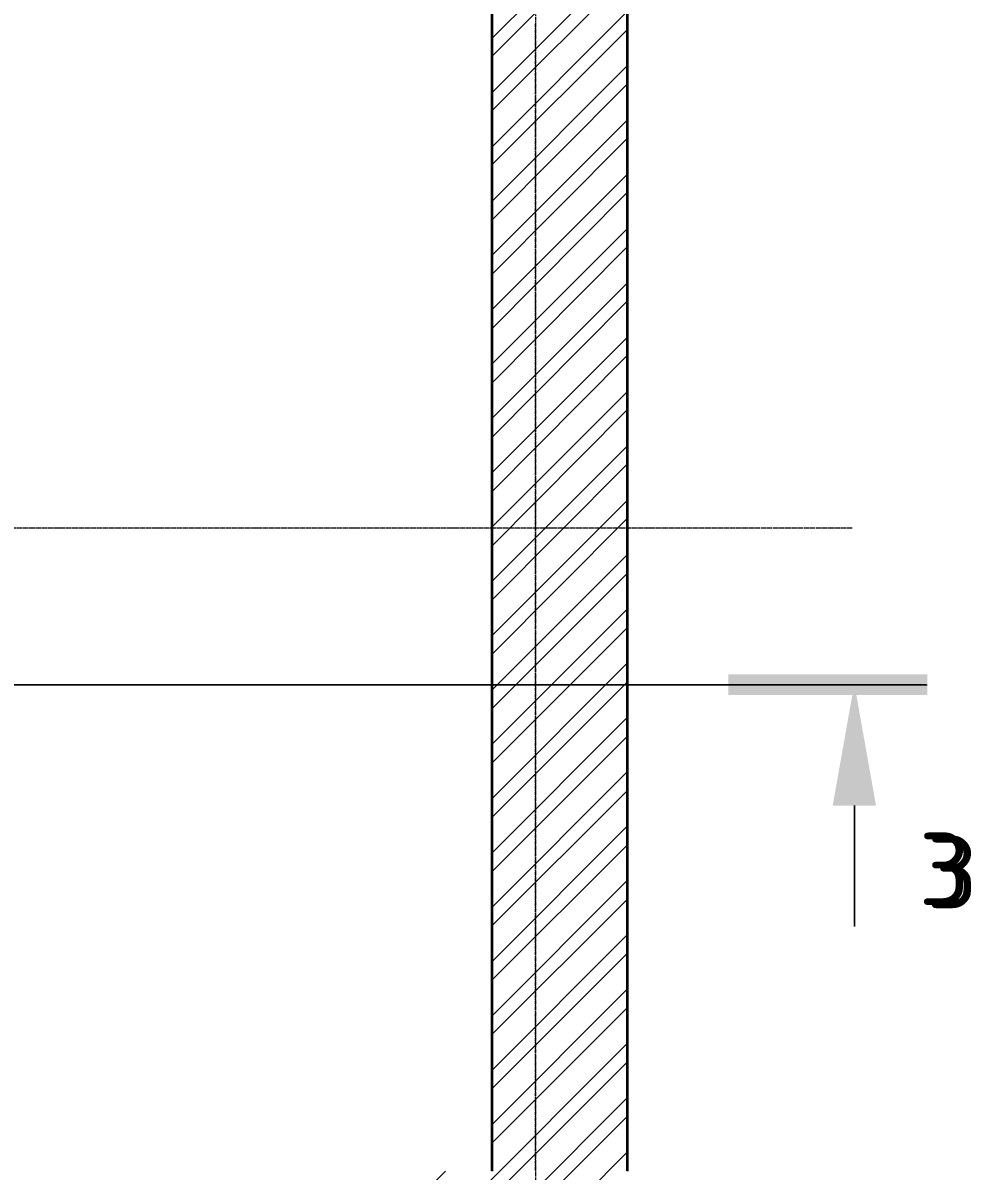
# Model space of a CAD drawing. Header units: millimetres. Extents: x -10178924 to 11692288, y -947381 to 58396.
# Drawn here: x 781238 to 785157, y -822099 to -817354 of the extents above; entities that cross this region are included whole.
import ezdxf

# ---------------------------------------------------------------- set-up
doc = ezdxf.new("R2010")
doc.units = ezdxf.units.MM
doc.linetypes.add('осевая', pattern=[50.8, 31.75, -6.35, 6.35, -6.35])
doc.layers.add('PDF _PDF _Разрезы', color=7, linetype='Continuous')
doc.layers.add('PDF _Стены.1', color=7, linetype='Continuous')
doc.layers.add('PDF _Размеры осевые', color=7, linetype='Continuous', true_color=0x5d6970)
doc.layers.add('PDF _штриховка', color=7, linetype='Continuous', true_color=0x95834a)
for name, color, linetype, lineweight in [('PDF _Разрезы', 7, 'Continuous', 9), ('PDF _Текст', 7, 'Continuous', 5), ('Размеры осевые', 153, 'Continuous', 9), ('Стены.1', 7, 'Continuous', 25), ('ШТРИХОВКА', 252, 'Continuous', 15)]:
    doc.layers.add(name, color=color, linetype=linetype, lineweight=lineweight)
doc.styles.add('PDF ISOCPEUR', font='isocpeur.ttf')

# ---------------------------------------------------------------- blocks, each defined once
blk = doc.blocks.new('A$C5282721b')
at = {"layer": 'ШТРИХОВКА', "ltscale": 100, "true_color": 0x000000, "transparency": 33554687}
h = blk.add_hatch(dxfattribs=at)
h.set_pattern_fill('ANSI31', color=18, scale=50)
h.set_pattern_definition([(45, (-79853.19, 25128.16), (-112.2532, 112.2532), [])])
h.paths.add_polyline_path([(5440.998, -31868.119), (-7386.275, -31868.119), (-7386.275, -48296.478), (61378.75, -48296.478), (61378.75, -31842.839), (41035.118, -31842.839), (41035.118, -31656.036), (40796.248, -31656.036), (40796.248, -31842.839), (40629.962, -31842.839), (40629.962, -31942.839), (40605.14, -34348.621), (40629.93, -32405.355), (39128.581, -32429.908), (40629.962, -32402.839), (40629.675, -32155.326), (39132.149, -32179.816), (39135.64, -31968.17), (38886.085, -31968.17), (38879.867, -32433.975), (40623.548, -32405.459), (40553.111, -38427.181), (40243.01, -38425.516), (40241.748, -38827.97), (43340.219, -38835.027), (43340.219, -38442.147), (40953.116, -38429.329), (41029.994, -32402.839), (54378.974, -32402.839), (54378.974, -35923.465), (54778.974, -35923.465), (54778.974, -32402.839), (60818.75, -32402.839), (60818.75, -41309.464), (60472.291, -41309.464), (60472.291, -41709.464), (60818.75, -41709.464), (60818.75, -47736.478), (44025.201, -47736.478), (44013.125, -46167.929), (43613.137, -46171.008), (43625.189, -47736.478), (27189.462, -47736.478), (27189.462, -44565.139), (26789.462, -44565.139), (26789.462, -47736.478), (10401.743, -47736.478), (10394.408, -46134.647), (9994.404, -46134.678), (10001.739, -47736.478), (-6826.275, -47736.478), (-6826.275, -41729.869), (-6530.734, -41731.097), (-6529.072, -41331.1), (-6826.275, -41329.865), (-6826.275, -32428.119), (-762.705, -32428.119), (-770.891, -36004.088), (-370.903, -36005.35), (-362.703, -32428.119), (5640.998, -32428.119), (5640.998, -31868.119)])
h.paths.add_polyline_path([(3584.804, -41373.023), (3584.804, -41773.13), (9973.974, -41799.679), (9987.536, -44634.678), (10387.54, -44634.678), (10372.735, -41401.332)], flags=17)
h.paths.add_polyline_path([(2513.142, -41768.578), (2514.803, -41368.779), (-383.184, -41356.638), (-371.114, -37407.013), (-774.123, -37406.088), (-783.181, -41354.976), (-5508.242, -41335.314), (-5509.901, -41734.604)], flags=17)
at = {"layer": 'PDF _Разрезы', "color": 18, "lineweight": 9, "true_color": 0x000000, "transparency": 33554687}
for points in [[(-11856.305, -39299.259), (62616.964, -39299.259)], [(62316.395, -39798.796), (62316.395, -40298.332)]]:
    blk.add_lwpolyline(points, dxfattribs=at)
at = {"layer": 'PDF _Разрезы', "color": 18, "true_color": 0x000000, "transparency": 33554559}
for points in [[(61795.692, -39256.925), (62616.964, -39256.925), (61795.692, -39341.593)], [(62616.964, -39256.925), (61795.692, -39341.593), (62616.964, -39341.593)], [(62316.395, -39299.259), (62227.495, -39798.796), (62405.296, -39798.796)]]:
    blk.add_solid(points, dxfattribs=at)
at = {"layer": 'Размеры осевые', "color": 251, "linetype": 'осевая', "ltscale": 0.5, "transparency": 33554687}
for p, q in [((61000, -52200), (61000, -25800)), ((-9750, -38650), (62308.109, -38650)), ((-9718.727, -38650), (61848.609, -38650)), ((-9718.727, -38650), (61848.609, -38650))]:
    blk.add_line(p, q, dxfattribs=at)
at = {"layer": 'Стены.1', "color": 18, "linetype": 'Continuous', "true_color": 0x000000, "transparency": 33554687, "flags": 128}
for points in [[(61378.75, -31842.839), (61378.75, -41309.464)], [(60818.75, -32402.839), (60818.75, -41309.464)]]:
    blk.add_lwpolyline(points, dxfattribs=at)
at = {"layer": 'PDF _Текст', "color": 18, "true_color": 0x000000, "transparency": 33554687, "insert": (62614.788, -40223.604), "char_height": 300, "attachment_point": 7, "style": 'PDF ISOCPEUR'}
blk.add_mtext('3', dxfattribs=at)

msp = doc.modelspace()

# ---------------------------------------------------------------- linework, layer by layer
at = {"layer": 'PDF _PDF _Разрезы', "lineweight": 9}
for points in [[(710500.9, -820088.8), (784971.2, -820088.8)], [(784673.7, -820588.3), (784673.7, -821087.8)]]:
    msp.add_lwpolyline(points, dxfattribs=at)
at = {"layer": 'PDF _PDF _Разрезы', "transparency": 33554559}
for points in [[(784153, -820046.4), (784974.2, -820046.4), (784153, -820131.1)], [(784974.2, -820046.4), (784153, -820131.1), (784974.2, -820131.1)], [(784673.7, -820088.8), (784584.8, -820588.3), (784762.6, -820588.3)]]:
    msp.add_solid(points, dxfattribs=at)
at = {"layer": 'PDF _Размеры осевые', "lineweight": 9}
for points in [[(783357.1, -817370.9), (783357.1, -817358.2)], [(783357.1, -817379.4), (783357.1, -817375.2)], [(783357.1, -817396.3), (783357.1, -817383.6)], [(783357.1, -817404.8), (783357.1, -817400.6)], [(783357.1, -817421.7), (783357.1, -817409)], [(783357.1, -817430.2), (783357.1, -817426)], [(783357.1, -817447.1), (783357.1, -817434.4)], [(783357.1, -817455.6), (783357.1, -817451.4)], [(783357.1, -817472.5), (783357.1, -817459.8)], [(783357.1, -817481), (783357.1, -817476.8)], [(783357.1, -817497.9), (783357.1, -817485.2)], [(783357.1, -817506.4), (783357.1, -817502.2)], [(783357.1, -817523.3), (783357.1, -817510.6)], [(783357.1, -817531.8), (783357.1, -817527.6)], [(783357.1, -817548.7), (783357.1, -817536)], [(783357.1, -817557.2), (783357.1, -817553)], [(783357.1, -817574.1), (783357.1, -817561.4)], [(783357.1, -817582.6), (783357.1, -817578.4)], [(783357.1, -817599.5), (783357.1, -817586.8)], [(783357.1, -817608), (783357.1, -817603.8)], [(783357.1, -817624.9), (783357.1, -817612.2)], [(783357.1, -817633.4), (783357.1, -817629.2)], [(783357.1, -817650.3), (783357.1, -817637.6)], [(783357.1, -817658.8), (783357.1, -817654.6)], [(783357.1, -817675.7), (783357.1, -817663)], [(783357.1, -817684.2), (783357.1, -817680)], [(783357.1, -817701.1), (783357.1, -817688.4)], [(783357.1, -817709.6), (783357.1, -817705.4)], [(783357.1, -817726.5), (783357.1, -817713.8)], [(783357.1, -817735), (783357.1, -817730.8)], [(783357.1, -817751.9), (783357.1, -817739.2)], [(783357.1, -817760.4), (783357.1, -817756.2)], [(783357.1, -817777.3), (783357.1, -817764.6)], [(783357.1, -817785.8), (783357.1, -817781.6)], [(783357.1, -817802.7), (783357.1, -817790)], [(783357.1, -817811.2), (783357.1, -817807)], [(783357.1, -817828.1), (783357.1, -817815.4)], [(783357.1, -817836.6), (783357.1, -817832.4)], [(783357.1, -817853.5), (783357.1, -817840.8)], [(783357.1, -817862), (783357.1, -817857.8)], [(783357.1, -817878.9), (783357.1, -817866.2)], [(783357.1, -817887.4), (783357.1, -817883.2)], [(783357.1, -817904.3), (783357.1, -817891.6)], [(783357.1, -817912.8), (783357.1, -817908.6)], [(783357.1, -817929.7), (783357.1, -817917)], [(783357.1, -817938.2), (783357.1, -817934)], [(783357.1, -817955.1), (783357.1, -817942.4)], [(783357.1, -817963.6), (783357.1, -817959.4)], [(783357.1, -817980.5), (783357.1, -817967.8)], [(783357.1, -817989), (783357.1, -817984.8)], [(783357.1, -818005.9), (783357.1, -817993.2)], [(783357.1, -818014.4), (783357.1, -818010.2)], [(783357.1, -818031.3), (783357.1, -818018.6)], [(783357.1, -818039.8), (783357.1, -818035.6)], [(783357.1, -818056.7), (783357.1, -818044)], [(783357.1, -818065.2), (783357.1, -818061)], [(783357.1, -818082.1), (783357.1, -818069.4)], [(783357.1, -818090.6), (783357.1, -818086.4)], [(783357.1, -818107.5), (783357.1, -818094.8)], [(783357.1, -818116), (783357.1, -818111.8)], [(783357.1, -818132.9), (783357.1, -818120.2)], [(783357.1, -818141.4), (783357.1, -818137.2)], [(783357.1, -818158.3), (783357.1, -818145.6)], [(783357.1, -818166.8), (783357.1, -818162.6)], [(783357.1, -818183.7), (783357.1, -818171)], [(783357.1, -818192.2), (783357.1, -818188)], [(783357.1, -818209.1), (783357.1, -818196.4)], [(783357.1, -818217.6), (783357.1, -818213.4)], [(783357.1, -818234.5), (783357.1, -818221.8)], [(783357.1, -818243), (783357.1, -818238.8)], [(783357.1, -818259.9), (783357.1, -818247.2)], [(783357.1, -818268.4), (783357.1, -818264.2)], [(783357.1, -818285.3), (783357.1, -818272.6)], [(783357.1, -818293.8), (783357.1, -818289.6)], [(783357.1, -818310.7), (783357.1, -818298)], [(783357.1, -818319.2), (783357.1, -818315)], [(783357.1, -818336.1), (783357.1, -818323.4)], [(783357.1, -818344.6), (783357.1, -818340.4)], [(783357.1, -818361.5), (783357.1, -818348.8)], [(783357.1, -818370), (783357.1, -818365.8)], [(783357.1, -818386.9), (783357.1, -818374.2)], [(783357.1, -818395.4), (783357.1, -818391.2)], [(783357.1, -818412.3), (783357.1, -818399.6)], [(783357.1, -818420.8), (783357.1, -818416.6)], [(783357.1, -818437.7), (783357.1, -818425)], [(783357.1, -818446.2), (783357.1, -818442)], [(783357.1, -818463.1), (783357.1, -818450.4)], [(783357.1, -818471.6), (783357.1, -818467.4)], [(783357.1, -818488.5), (783357.1, -818475.8)], [(783357.1, -818497), (783357.1, -818492.8)], [(783357.1, -818513.9), (783357.1, -818501.2)], [(783357.1, -818522.4), (783357.1, -818518.2)], [(783357.1, -818539.3), (783357.1, -818526.6)], [(783357.1, -818547.8), (783357.1, -818543.6)], [(783357.1, -818564.7), (783357.1, -818552)], [(783357.1, -818573.2), (783357.1, -818569)], [(783357.1, -818590.1), (783357.1, -818577.4)], [(783357.1, -818598.6), (783357.1, -818594.4)], [(783357.1, -818615.5), (783357.1, -818602.8)], [(783357.1, -818624), (783357.1, -818619.8)], [(783357.1, -818640.9), (783357.1, -818628.2)], [(783357.1, -818649.4), (783357.1, -818645.2)], [(783357.1, -818666.3), (783357.1, -818653.6)], [(783357.1, -818674.8), (783357.1, -818670.6)], [(783357.1, -818691.7), (783357.1, -818679)], [(783357.1, -818700.2), (783357.1, -818696)], [(783357.1, -818717.1), (783357.1, -818704.4)], [(783357.1, -818725.6), (783357.1, -818721.4)], [(783357.1, -818742.5), (783357.1, -818729.8)], [(783357.1, -818751), (783357.1, -818746.8)], [(783357.1, -818767.9), (783357.1, -818755.2)], [(783357.1, -818776.4), (783357.1, -818772.2)], [(783357.1, -818793.3), (783357.1, -818780.6)], [(783357.1, -818801.8), (783357.1, -818797.6)], [(783357.1, -818818.7), (783357.1, -818806)], [(783357.1, -818827.2), (783357.1, -818823)], [(783357.1, -818844.1), (783357.1, -818831.4)], [(783357.1, -818852.6), (783357.1, -818848.4)], [(783357.1, -818869.5), (783357.1, -818856.9)], [(783357.1, -818878), (783357.1, -818873.8)], [(783357.1, -818894.9), (783357.1, -818882.2)], [(783357.1, -818903.4), (783357.1, -818899.2)], [(783357.1, -818920.4), (783357.1, -818907.7)], [(783357.1, -818928.8), (783357.1, -818924.6)], [(783357.1, -818945.7), (783357.1, -818933)], [(783357.1, -818954.2), (783357.1, -818950)], [(783357.1, -818971.2), (783357.1, -818958.5)], [(783357.1, -818979.6), (783357.1, -818975.4)], [(783357.1, -818996.5), (783357.1, -818983.9)], [(783357.1, -819005), (783357.1, -819000.8)], [(783357.1, -819022), (783357.1, -819009.3)], [(783357.1, -819030.4), (783357.1, -819026.2)], [(783357.1, -819047.4), (783357.1, -819034.7)], [(783357.1, -819055.8), (783357.1, -819051.6)], [(783357.1, -819072.8), (783357.1, -819060.1)], [(783357.1, -819081.2), (783357.1, -819077)], [(783357.1, -819098.2), (783357.1, -819085.5)], [(783357.1, -819106.6), (783357.1, -819102.4)], [(783357.1, -819123.6), (783357.1, -819110.9)], [(783357.1, -819132), (783357.1, -819127.8)], [(783357.1, -819149), (783357.1, -819136.3)], [(783357.1, -819157.4), (783357.1, -819153.2)], [(783357.1, -819174.4), (783357.1, -819161.7)], [(783357.1, -819182.8), (783357.1, -819178.6)], [(783357.1, -819199.8), (783357.1, -819187.1)], [(783357.1, -819208.2), (783357.1, -819204)], [(783357.1, -819225.2), (783357.1, -819212.5)], [(783357.1, -819233.6), (783357.1, -819229.4)], [(783357.1, -819250.6), (783357.1, -819237.9)], [(783357.1, -819259), (783357.1, -819254.8)], [(783357.1, -819276), (783357.1, -819263.3)], [(783357.1, -819284.4), (783357.1, -819280.2)], [(783357.1, -819301.4), (783357.1, -819288.7)], [(783357.1, -819309.8), (783357.1, -819305.6)], [(783357.1, -819326.8), (783357.1, -819314.1)], [(783357.1, -819335.2), (783357.1, -819331)], [(783357.1, -819352.2), (783357.1, -819339.5)], [(783357.1, -819360.6), (783357.1, -819356.4)], [(783357.1, -819377.6), (783357.1, -819364.9)], [(783357.1, -819386), (783357.1, -819381.8)], [(783357.1, -819403), (783357.1, -819390.3)], [(783357.1, -819411.4), (783357.1, -819407.2)], [(783357.1, -819428.4), (783357.1, -819415.7)], [(783357.1, -819436.8), (783357.1, -819432.6)], [(781240.4, -819441.1), (781257.3, -819441.1), (781261.6, -819441.1)], [(781265.8, -819441.1), (781282.7, -819441.1), (781287, -819441.1)], [(781291.2, -819441.1), (781308.1, -819441.1), (781312.4, -819441.1)], [(781316.6, -819441.1), (781333.5, -819441.1), (781337.8, -819441.1)], [(781342, -819441.1), (781358.9, -819441.1), (781363.2, -819441.1)], [(781367.4, -819441.1), (781384.3, -819441.1), (781388.6, -819441.1)], [(781392.8, -819441.1), (781409.7, -819441.1), (781414, -819441.1)], [(781418.2, -819441.1), (781435.1, -819441.1), (781439.4, -819441.1)], [(781443.6, -819441.1), (781460.5, -819441.1), (781464.8, -819441.1)], [(781469, -819441.1), (781485.9, -819441.1), (781490.2, -819441.1)], [(781494.4, -819441.1), (781511.3, -819441.1), (781515.6, -819441.1)], [(781519.8, -819441.1), (781536.7, -819441.1), (781541, -819441.1)], [(781545.2, -819441.1), (781562.1, -819441.1), (781566.4, -819441.1)], [(781570.6, -819441.1), (781587.5, -819441.1), (781591.8, -819441.1)], [(781596, -819441.1), (781612.9, -819441.1), (781617.2, -819441.1)], [(781621.4, -819441.1), (781638.3, -819441.1), (781642.6, -819441.1)], [(781646.8, -819441.1), (781663.7, -819441.1), (781668, -819441.1)], [(781672.2, -819441.1), (781689.1, -819441.1), (781693.4, -819441.1)], [(781697.6, -819441.1), (781714.5, -819441.1), (781718.8, -819441.1)], [(781723, -819441.1), (781739.9, -819441.1), (781744.2, -819441.1)], [(781748.4, -819441.1), (781765.3, -819441.1), (781769.6, -819441.1)], [(781773.8, -819441.1), (781790.7, -819441.1), (781795, -819441.1)], [(781799.2, -819441.1), (781816.1, -819441.1), (781820.4, -819441.1)], [(781824.6, -819441.1), (781841.5, -819441.1), (781845.8, -819441.1)], [(781850, -819441.1), (781866.9, -819441.1), (781871.2, -819441.1)], [(781875.4, -819441.1), (781892.3, -819441.1), (781896.6, -819441.1)], [(781900.8, -819441.1), (781917.7, -819441.1), (781922, -819441.1)], [(781926.2, -819441.1), (781943.1, -819441.1), (781947.4, -819441.1)], [(781951.6, -819441.1), (781968.5, -819441.1), (781972.8, -819441.1)], [(781977, -819441.1), (781993.9, -819441.1), (781998.2, -819441.1)], [(782002.4, -819441.1), (782019.3, -819441.1), (782023.6, -819441.1)], [(782027.8, -819441.1), (782044.7, -819441.1), (782049, -819441.1)], [(782053.2, -819441.1), (782070.1, -819441.1), (782074.4, -819441.1)], [(782078.6, -819441.1), (782095.5, -819441.1), (782099.8, -819441.1)], [(782104, -819441.1), (782120.9, -819441.1), (782125.2, -819441.1)], [(782129.4, -819441.1), (782146.3, -819441.1), (782150.6, -819441.1)], [(782154.8, -819441.1), (782171.7, -819441.1), (782176, -819441.1)], [(782180.2, -819441.1), (782197.1, -819441.1), (782201.4, -819441.1)], [(782205.6, -819441.1), (782222.5, -819441.1), (782226.8, -819441.1)], [(782231, -819441.1), (782247.9, -819441.1), (782252.2, -819441.1)], [(782256.4, -819441.1), (782273.3, -819441.1), (782277.6, -819441.1)], [(782281.8, -819441.1), (782298.7, -819441.1), (782303, -819441.1)], [(782307.2, -819441.1), (782324.1, -819441.1), (782328.4, -819441.1)], [(782332.6, -819441.1), (782349.5, -819441.1), (782353.8, -819441.1)], [(782358, -819441.1), (782374.9, -819441.1), (782379.2, -819441.1)], [(782383.4, -819441.1), (782400.3, -819441.1), (782404.6, -819441.1)], [(782408.8, -819441.1), (782425.7, -819441.1), (782430, -819441.1)], [(782434.2, -819441.1), (782451.1, -819441.1), (782455.4, -819441.1)], [(782459.6, -819441.1), (782476.5, -819441.1), (782480.8, -819441.1)], [(782485, -819441.1), (782501.9, -819441.1), (782506.2, -819441.1)], [(782510.4, -819441.1), (782527.3, -819441.1), (782531.6, -819441.1)], [(782535.8, -819441.1), (782552.7, -819441.1), (782557, -819441.1)], [(782561.2, -819441.1), (782578.1, -819441.1), (782582.4, -819441.1)], [(782586.6, -819441.1), (782603.5, -819441.1), (782607.8, -819441.1)], [(782612, -819441.1), (782628.9, -819441.1), (782633.2, -819441.1)], [(782637.4, -819441.1), (782654.3, -819441.1), (782658.6, -819441.1)], [(782662.8, -819441.1), (782679.7, -819441.1), (782684, -819441.1)], [(782688.2, -819441.1), (782705.1, -819441.1), (782709.4, -819441.1)], [(782713.6, -819441.1), (782730.5, -819441.1), (782734.8, -819441.1)], [(782739, -819441.1), (782755.9, -819441.1), (782760.2, -819441.1)], [(782764.4, -819441.1), (782781.3, -819441.1), (782785.6, -819441.1)], [(782789.8, -819441.1), (782806.7, -819441.1), (782811, -819441.1)], [(782815.2, -819441.1), (782832.1, -819441.1), (782836.4, -819441.1)], [(782840.6, -819441.1), (782857.5, -819441.1), (782861.8, -819441.1)], [(782866, -819441.1), (782882.9, -819441.1), (782887.2, -819441.1)], [(782891.4, -819441.1), (782908.3, -819441.1), (782912.6, -819441.1)], [(782916.8, -819441.1), (782933.7, -819441.1), (782938, -819441.1)], [(782942.2, -819441.1), (782959.1, -819441.1), (782963.4, -819441.1)], [(782967.6, -819441.1), (782984.5, -819441.1), (782988.8, -819441.1)], [(782993, -819441.1), (783009.9, -819441.1), (783014.2, -819441.1)], [(783018.4, -819441.1), (783035.3, -819441.1), (783039.6, -819441.1)], [(783043.8, -819441.1), (783060.7, -819441.1), (783065, -819441.1)], [(783069.2, -819441.1), (783086.1, -819441.1), (783090.4, -819441.1)], [(783094.6, -819441.1), (783111.5, -819441.1), (783115.8, -819441.1)], [(783120, -819441.1), (783136.9, -819441.1), (783141.2, -819441.1)], [(783145.4, -819441.1), (783162.3, -819441.1), (783166.6, -819441.1)], [(783170.8, -819441.1), (783187.7, -819441.1), (783192, -819441.1)], [(783196.2, -819441.1), (783213.1, -819441.1), (783217.4, -819441.1)], [(783221.6, -819441.1), (783238.5, -819441.1), (783242.8, -819441.1)], [(783247, -819441.1), (783264, -819441.1), (783268.2, -819441.1)], [(783272.4, -819441.1), (783289.4, -819441.1), (783293.6, -819441.1)], [(783297.8, -819441.1), (783314.7, -819441.1), (783319, -819441.1)], [(783323.2, -819441.1), (783340.2, -819441.1), (783344.4, -819441.1)], [(783348.6, -819441.1), (783365.6, -819441.1), (783369.8, -819441.1)], [(783357.1, -819453.8), (783357.1, -819441.1)], [(783357.1, -819462.2), (783357.1, -819458)], [(783357.1, -819479.2), (783357.1, -819466.5)], [(783357.1, -819487.6), (783357.1, -819483.4)], [(783374, -819441.1), (783391, -819441.1), (783395.2, -819441.1)], [(783399.4, -819441.1), (783416.4, -819441.1), (783420.6, -819441.1)], [(783424.8, -819441.1), (783441.8, -819441.1), (783446, -819441.1)], [(783450.2, -819441.1), (783467.2, -819441.1), (783471.4, -819441.1)], [(783475.6, -819441.1), (783492.6, -819441.1), (783496.8, -819441.1)], [(783501, -819441.1), (783518, -819441.1), (783522.2, -819441.1)], [(783526.4, -819441.1), (783543.4, -819441.1), (783547.6, -819441.1)], [(783551.8, -819441.1), (783568.8, -819441.1), (783573, -819441.1)], [(783577.2, -819441.1), (783594.2, -819441.1), (783598.4, -819441.1)], [(783602.6, -819441.1), (783619.6, -819441.1), (783623.8, -819441.1)], [(783628, -819441.1), (783645, -819441.1), (783649.2, -819441.1)], [(783653.4, -819441.1), (783670.4, -819441.1), (783674.6, -819441.1)], [(783678.8, -819441.1), (783695.8, -819441.1), (783700, -819441.1)], [(783704.2, -819441.1), (783721.2, -819441.1), (783725.4, -819441.1)], [(783729.6, -819441.1), (783746.6, -819441.1), (783750.8, -819441.1)], [(783755, -819441.1), (783772, -819441.1), (783776.2, -819441.1)], [(783780.4, -819441.1), (783797.4, -819441.1), (783801.6, -819441.1)], [(783805.8, -819441.1), (783822.8, -819441.1), (783827, -819441.1)], [(783831.2, -819441.1), (783848.2, -819441.1), (783852.4, -819441.1)], [(783856.6, -819441.1), (783873.6, -819441.1), (783877.8, -819441.1)], [(783882, -819441.1), (783899, -819441.1), (783903.2, -819441.1)], [(783907.4, -819441.1), (783924.4, -819441.1), (783928.6, -819441.1)], [(783932.8, -819441.1), (783949.8, -819441.1), (783954, -819441.1)], [(783958.2, -819441.1), (783975.2, -819441.1), (783979.4, -819441.1)], [(783983.6, -819441.1), (784000.6, -819441.1), (784004.8, -819441.1)], [(784009, -819441.1), (784026, -819441.1), (784030.2, -819441.1)], [(784034.4, -819441.1), (784051.4, -819441.1), (784055.6, -819441.1)], [(784059.8, -819441.1), (784076.8, -819441.1), (784081, -819441.1)], [(784085.2, -819441.1), (784102.2, -819441.1), (784106.4, -819441.1)], [(784110.6, -819441.1), (784127.6, -819441.1), (784131.8, -819441.1)], [(784136, -819441.1), (784153, -819441.1), (784157.2, -819441.1)], [(784161.4, -819441.1), (784178.4, -819441.1), (784182.6, -819441.1)], [(784186.8, -819441.1), (784203.8, -819441.1), (784208, -819441.1)], [(784212.2, -819441.1), (784229.2, -819441.1), (784233.4, -819441.1)], [(784237.6, -819441.1), (784254.6, -819441.1), (784258.8, -819441.1)], [(784263, -819441.1), (784280, -819441.1), (784284.2, -819441.1)], [(784288.4, -819441.1), (784305.4, -819441.1), (784309.6, -819441.1)], [(784313.8, -819441.1), (784330.8, -819441.1), (784335, -819441.1)], [(784339.2, -819441.1), (784356.2, -819441.1), (784360.4, -819441.1)], [(784364.6, -819441.1), (784381.6, -819441.1), (784385.8, -819441.1)], [(784390, -819441.1), (784407, -819441.1), (784411.2, -819441.1)], [(784415.4, -819441.1), (784432.4, -819441.1), (784436.6, -819441.1)], [(784440.8, -819441.1), (784457.8, -819441.1), (784462, -819441.1)], [(784466.2, -819441.1), (784483.2, -819441.1), (784487.4, -819441.1)], [(784491.6, -819441.1), (784508.6, -819441.1), (784512.8, -819441.1)], [(784517, -819441.1), (784534, -819441.1), (784538.2, -819441.1)], [(784542.4, -819441.1), (784559.4, -819441.1), (784563.6, -819441.1)], [(784567.8, -819441.1), (784584.8, -819441.1), (784589, -819441.1)], [(784593.2, -819441.1), (784610.2, -819441.1), (784614.4, -819441.1)], [(784618.6, -819441.1), (784635.6, -819441.1), (784639.8, -819441.1)], [(784644, -819441.1), (784665.2, -819441.1)], [(783357.1, -819504.6), (783357.1, -819491.9)], [(783357.1, -819513), (783357.1, -819508.8)], [(783357.1, -819530), (783357.1, -819517.3)], [(783357.1, -819538.4), (783357.1, -819534.2)], [(783357.1, -819555.4), (783357.1, -819542.7)], [(783357.1, -819563.8), (783357.1, -819559.6)], [(783357.1, -819580.8), (783357.1, -819568.1)], [(783357.1, -819589.2), (783357.1, -819585)], [(783357.1, -819606.2), (783357.1, -819593.5)], [(783357.1, -819614.6), (783357.1, -819610.4)], [(783357.1, -819631.6), (783357.1, -819618.9)], [(783357.1, -819640), (783357.1, -819635.8)], [(783357.1, -819657), (783357.1, -819644.3)], [(783357.1, -819665.4), (783357.1, -819661.2)], [(783357.1, -819682.4), (783357.1, -819669.7)], [(783357.1, -819690.8), (783357.1, -819686.6)], [(783357.1, -819707.8), (783357.1, -819695.1)], [(783357.1, -819716.2), (783357.1, -819712)], [(783357.1, -819733.2), (783357.1, -819720.5)], [(783357.1, -819741.6), (783357.1, -819737.4)], [(783357.1, -819758.6), (783357.1, -819745.9)], [(783357.1, -819767), (783357.1, -819762.8)], [(783357.1, -819784), (783357.1, -819771.3)], [(783357.1, -819792.4), (783357.1, -819788.2)], [(783357.1, -819809.4), (783357.1, -819796.7)], [(783357.1, -819817.8), (783357.1, -819813.6)], [(783357.1, -819834.8), (783357.1, -819822.1)], [(783357.1, -819843.2), (783357.1, -819839)], [(783357.1, -819860.2), (783357.1, -819847.5)], [(783357.1, -819868.6), (783357.1, -819864.4)], [(783357.1, -819885.6), (783357.1, -819872.9)], [(783357.1, -819894), (783357.1, -819889.8)], [(783357.1, -819911), (783357.1, -819898.3)], [(783357.1, -819919.4), (783357.1, -819915.2)], [(783357.1, -819936.4), (783357.1, -819923.7)], [(783357.1, -819944.8), (783357.1, -819940.6)], [(783357.1, -819961.8), (783357.1, -819949.1)], [(783357.1, -819970.2), (783357.1, -819966)], [(783357.1, -819987.2), (783357.1, -819974.5)], [(783357.1, -819995.6), (783357.1, -819991.4)], [(783357.1, -820012.6), (783357.1, -819999.9)], [(783357.1, -820021), (783357.1, -820016.8)], [(783357.1, -820038), (783357.1, -820025.3)], [(783357.1, -820046.4), (783357.1, -820042.2)], [(783357.1, -820063.4), (783357.1, -820050.7)], [(783357.1, -820071.8), (783357.1, -820067.6)], [(783357.1, -820088.8), (783357.1, -820076.1)], [(783357.1, -820097.2), (783357.1, -820093)], [(783357.1, -820114.2), (783357.1, -820101.5)], [(783357.1, -820122.6), (783357.1, -820118.4)], [(783357.1, -820139.6), (783357.1, -820126.9)], [(783357.1, -820148), (783357.1, -820143.8)], [(783357.1, -820165), (783357.1, -820152.3)], [(783357.1, -820173.4), (783357.1, -820169.2)], [(783357.1, -820190.4), (783357.1, -820177.7)], [(783357.1, -820198.8), (783357.1, -820194.6)], [(783357.1, -820215.8), (783357.1, -820203.1)], [(783357.1, -820224.2), (783357.1, -820220)], [(783357.1, -820241.2), (783357.1, -820228.5)], [(783357.1, -820249.6), (783357.1, -820245.4)], [(783357.1, -820266.6), (783357.1, -820253.9)], [(783357.1, -820275), (783357.1, -820270.8)], [(783357.1, -820292), (783357.1, -820279.3)], [(783357.1, -820300.4), (783357.1, -820296.2)], [(783357.1, -820317.4), (783357.1, -820304.7)], [(783357.1, -820325.8), (783357.1, -820321.6)], [(783357.1, -820342.8), (783357.1, -820330.1)], [(783357.1, -820351.2), (783357.1, -820347)], [(783357.1, -820368.2), (783357.1, -820355.5)], [(783357.1, -820376.6), (783357.1, -820372.4)], [(783357.1, -820393.6), (783357.1, -820380.9)], [(783357.1, -820402), (783357.1, -820397.8)], [(783357.1, -820419), (783357.1, -820406.3)], [(783357.1, -820427.4), (783357.1, -820423.2)], [(783357.1, -820444.4), (783357.1, -820431.7)], [(783357.1, -820452.8), (783357.1, -820448.6)], [(783357.1, -820469.8), (783357.1, -820457.1)], [(783357.1, -820478.2), (783357.1, -820474)], [(783357.1, -820495.2), (783357.1, -820482.5)], [(783357.1, -820503.6), (783357.1, -820499.4)], [(783357.1, -820520.6), (783357.1, -820507.9)], [(783357.1, -820529), (783357.1, -820524.8)], [(783357.1, -820546), (783357.1, -820533.3)], [(783357.1, -820554.4), (783357.1, -820550.2)], [(783357.1, -820571.4), (783357.1, -820558.7)], [(783357.1, -820579.8), (783357.1, -820575.6)], [(783357.1, -820596.8), (783357.1, -820584.1)], [(783357.1, -820605.2), (783357.1, -820601)], [(783357.1, -820622.2), (783357.1, -820609.5)], [(783357.1, -820630.6), (783357.1, -820626.4)], [(783357.1, -820647.6), (783357.1, -820634.9)], [(783357.1, -820656), (783357.1, -820651.8)], [(783357.1, -820673), (783357.1, -820660.3)], [(783357.1, -820681.4), (783357.1, -820677.2)], [(783357.1, -820698.4), (783357.1, -820685.7)], [(783357.1, -820706.8), (783357.1, -820702.6)], [(783357.1, -820723.8), (783357.1, -820711.1)], [(783357.1, -820732.2), (783357.1, -820728)], [(783357.1, -820749.2), (783357.1, -820736.5)], [(783357.1, -820757.6), (783357.1, -820753.4)], [(783357.1, -820774.6), (783357.1, -820761.9)], [(783357.1, -820783), (783357.1, -820778.8)], [(783357.1, -820800), (783357.1, -820787.3)], [(783357.1, -820808.4), (783357.1, -820804.2)], [(783357.1, -820825.4), (783357.1, -820812.7)], [(783357.1, -820833.8), (783357.1, -820829.6)], [(783357.1, -820850.8), (783357.1, -820838.1)], [(783357.1, -820859.2), (783357.1, -820855)], [(783357.1, -820876.2), (783357.1, -820863.5)], [(783357.1, -820884.6), (783357.1, -820880.4)], [(783357.1, -820901.6), (783357.1, -820888.9)], [(783357.1, -820910), (783357.1, -820905.8)], [(783357.1, -820927), (783357.1, -820914.3)], [(783357.1, -820935.4), (783357.1, -820931.2)], [(783357.1, -820952.4), (783357.1, -820939.7)], [(783357.1, -820960.8), (783357.1, -820956.6)], [(783357.1, -820977.8), (783357.1, -820965.1)], [(783357.1, -820986.2), (783357.1, -820982)], [(783357.1, -821003.2), (783357.1, -820990.5)], [(783357.1, -821011.6), (783357.1, -821007.4)], [(783357.1, -821028.6), (783357.1, -821015.9)], [(783357.1, -821037), (783357.1, -821032.8)], [(783357.1, -821054), (783357.1, -821041.3)], [(783357.1, -821062.4), (783357.1, -821058.2)], [(783357.1, -821079.4), (783357.1, -821066.7)], [(783357.1, -821087.8), (783357.1, -821083.6)], [(783357.1, -821104.8), (783357.1, -821092.1)], [(783357.1, -821113.2), (783357.1, -821109)], [(783357.1, -821130.2), (783357.1, -821117.5)], [(783357.1, -821138.6), (783357.1, -821134.4)], [(783357.1, -821155.6), (783357.1, -821142.9)], [(783357.1, -821164), (783357.1, -821159.8)], [(783357.1, -821181), (783357.1, -821168.3)], [(783357.1, -821189.4), (783357.1, -821185.2)], [(783357.1, -821206.4), (783357.1, -821193.7)], [(783357.1, -821214.8), (783357.1, -821210.6)], [(783357.1, -821231.8), (783357.1, -821219.1)], [(783357.1, -821240.2), (783357.1, -821236)], [(783357.1, -821257.2), (783357.1, -821244.5)], [(783357.1, -821265.6), (783357.1, -821261.4)], [(783357.1, -821282.6), (783357.1, -821269.9)], [(783357.1, -821291), (783357.1, -821286.8)], [(783357.1, -821308), (783357.1, -821295.3)], [(783357.1, -821316.4), (783357.1, -821312.2)], [(783357.1, -821333.4), (783357.1, -821320.7)], [(783357.1, -821341.8), (783357.1, -821337.6)], [(783357.1, -821358.8), (783357.1, -821346.1)], [(783357.1, -821367.2), (783357.1, -821363)], [(783357.1, -821384.2), (783357.1, -821371.5)], [(783357.1, -821392.6), (783357.1, -821388.4)], [(783357.1, -821409.6), (783357.1, -821396.9)], [(783357.1, -821418), (783357.1, -821413.8)], [(783357.1, -821435), (783357.1, -821422.3)], [(783357.1, -821443.4), (783357.1, -821439.2)], [(783357.1, -821460.4), (783357.1, -821447.7)], [(783357.1, -821468.8), (783357.1, -821464.6)], [(783357.1, -821485.8), (783357.1, -821473.1)], [(783357.1, -821494.2), (783357.1, -821490)], [(783357.1, -821511.2), (783357.1, -821498.5)], [(783357.1, -821519.6), (783357.1, -821515.4)], [(783357.1, -821536.6), (783357.1, -821523.9)], [(783357.1, -821545), (783357.1, -821540.8)], [(783357.1, -821562), (783357.1, -821549.3)], [(783357.1, -821570.4), (783357.1, -821566.2)], [(783357.1, -821587.4), (783357.1, -821574.7)], [(783357.1, -821595.8), (783357.1, -821591.6)], [(783357.1, -821612.8), (783357.1, -821600.1)], [(783357.1, -821621.2), (783357.1, -821617)], [(783357.1, -821638.2), (783357.1, -821625.5)], [(783357.1, -821646.6), (783357.1, -821642.4)], [(783357.1, -821663.6), (783357.1, -821650.9)], [(783357.1, -821672), (783357.1, -821667.8)], [(783357.1, -821689), (783357.1, -821676.3)], [(783357.1, -821697.4), (783357.1, -821693.2)], [(783357.1, -821714.4), (783357.1, -821701.7)], [(783357.1, -821722.8), (783357.1, -821718.6)], [(783357.1, -821739.8), (783357.1, -821727.1)], [(783357.1, -821748.2), (783357.1, -821744)], [(783357.1, -821765.2), (783357.1, -821752.5)], [(783357.1, -821773.6), (783357.1, -821769.4)], [(783357.1, -821790.6), (783357.1, -821777.9)], [(783357.1, -821799), (783357.1, -821794.8)], [(783357.1, -821816), (783357.1, -821803.3)], [(783357.1, -821824.4), (783357.1, -821820.2)], [(783357.1, -821841.4), (783357.1, -821828.7)], [(783357.1, -821849.8), (783357.1, -821845.6)], [(783357.1, -821866.8), (783357.1, -821854.1)], [(783357.1, -821875.2), (783357.1, -821871)], [(783357.1, -821892.2), (783357.1, -821879.5)], [(783357.1, -821900.6), (783357.1, -821896.4)], [(783357.1, -821917.6), (783357.1, -821904.9)], [(783357.1, -821926), (783357.1, -821921.8)], [(783357.1, -821943), (783357.1, -821930.3)], [(783357.1, -821951.4), (783357.1, -821947.2)], [(783357.1, -821968.4), (783357.1, -821955.7)], [(783357.1, -821976.8), (783357.1, -821972.6)], [(783357.1, -821993.8), (783357.1, -821981.1)], [(783357.1, -822002.2), (783357.1, -821998)], [(783357.1, -822019.2), (783357.1, -822006.5)], [(783357.1, -822027.6), (783357.1, -822023.4)], [(783357.1, -822044.6), (783357.1, -822031.9)], [(783357.1, -822053), (783357.1, -822048.8)], [(783357.1, -822070), (783357.1, -822057.3)], [(783357.1, -822078.4), (783357.1, -822074.2)], [(783357.1, -822095.4), (783357.1, -822082.7)]]:
    msp.add_lwpolyline(points, dxfattribs=at)
at = {"layer": 'PDF _Стены.1', "lineweight": 25}
for points in [[(783733.9, -812633.8), (783733.9, -822099.2)], [(783175, -813192.6), (783175, -822099.2)]]:
    msp.add_lwpolyline(points, dxfattribs=at)
at = {"layer": 'PDF _штриховка', "color": 251, "lineweight": 5, "true_color": 0x636466}
for points in [[(783175, -817493.7), (783733.8, -816934.9)], [(783175, -817718.1), (783733.8, -817159.3)], [(783175, -817942.4), (783733.8, -817383.7)], [(783175, -818171), (783733.8, -817608)], [(783175, -818395.4), (783733.8, -817832.4)], [(783175, -818619.8), (783733.8, -818056.8)], [(783175, -818844.1), (783733.8, -818281.1)], [(783175, -819068.5), (783733.8, -818505.5)], [(783175, -819292.9), (783733.8, -818729.9)], [(783175, -819517.3), (783733.8, -818954.2)], [(783175, -819741.6), (783733.8, -819178.6)], [(783175, -819966), (783733.8, -819403)], [(783175, -820190.4), (783733.8, -819631.6)], [(783175, -820414.7), (783733.8, -819855.9)], [(783175, -820639.1), (783733.8, -820080.3)], [(783175, -820863.5), (783733.8, -820304.7)], [(783175, -821087.8), (783733.8, -820529.1)], [(783175, -821312.2), (783733.8, -820753.4)], [(783175, -821536.6), (783733.8, -820977.8)], [(783175, -821760.9), (783733.8, -821202.2)], [(783175, -821985.3), (783733.8, -821426.5)], [(782882.9, -822501.8), (783733.8, -821650.9)], [(783107.3, -822501.8), (783733.8, -821875.3)]]:
    msp.add_lwpolyline(points, dxfattribs=at)

# ---------------------------------------------------------------- block references
msp.add_blockref('A$C5282721b', (722358.6, -780790.4))

# ---------------------------------------------------------------- texts
at = {"layer": 'PDF _Текст', "insert": (784940.4, -820850.9), "char_height": 300, "attachment_point": 4, "style": 'PDF ISOCPEUR'}
msp.add_mtext('3', dxfattribs=at)

doc.saveas('drawing.dxf')
